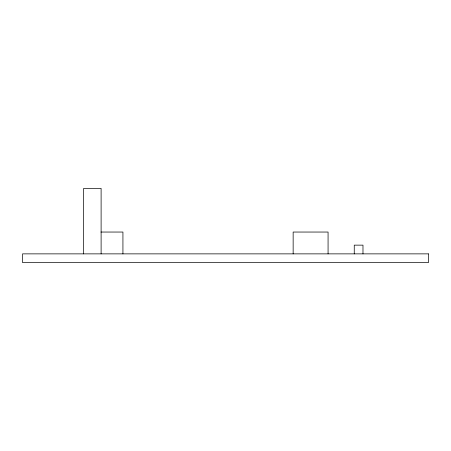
<?xml version="1.0" encoding="UTF-8"?>
<svg xmlns="http://www.w3.org/2000/svg" width="451" height="451" viewBox="0 0 451 451"><rect width="100%" height="100%" fill="white"/><g stroke="black" fill="none" stroke-linecap="round" stroke-linejoin="round"><path stroke-width="0.68" d="M100.956 232.045L122.931 232.045L122.931 253.868M362.982 253.868L362.982 245.141L354.255 245.141L354.255 253.868M328.069 253.868L328.069 232.045L293.15 232.045L293.15 253.868M101.109 253.868L101.109 188.4L83.655 188.4L83.655 253.868M428.45 253.868L22.55 253.868L22.55 262.6L428.45 262.6L428.45 253.868"/></g></svg>
